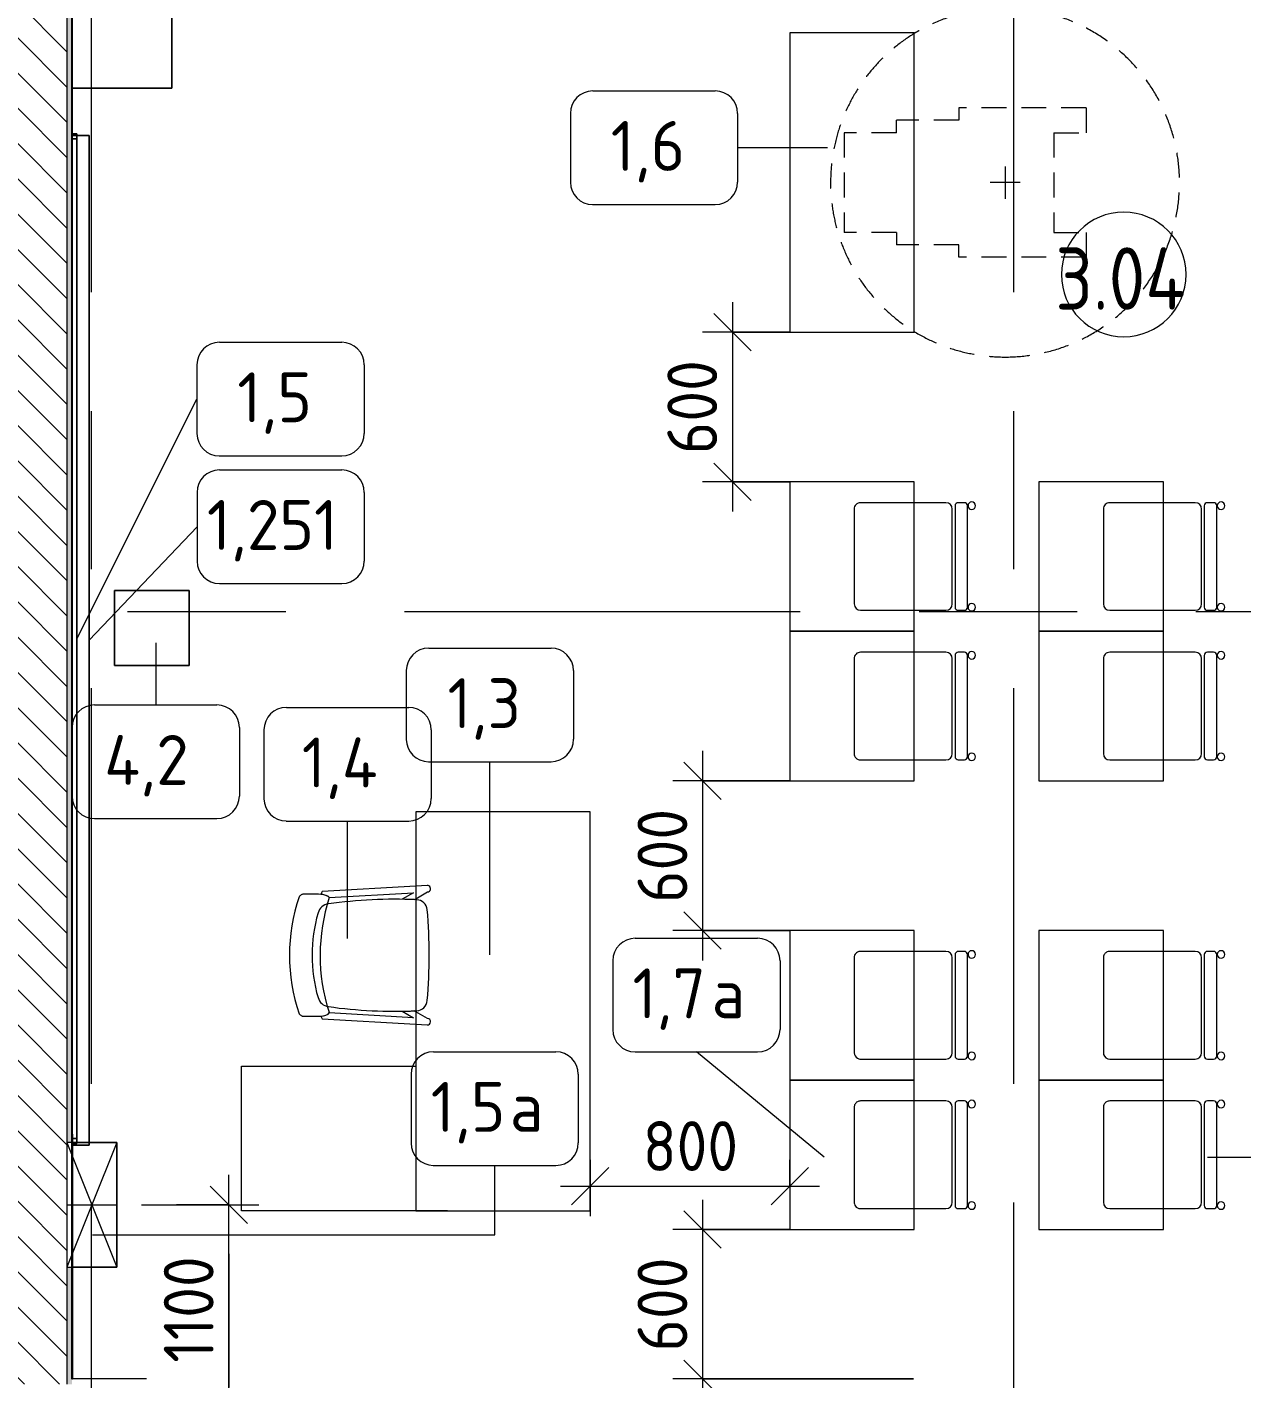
# Model space of a CAD drawing. Header units: millimetres. Extents: x 957 to 217451, y -8553 to 29000.
# Drawn here: x 58844 to 63718, y 521 to 5944 of the extents above; entities that cross this region are included whole.
import ezdxf

# ---------------------------------------------------------------- set-up
doc = ezdxf.new("R2010")
doc.units = ezdxf.units.MM
for name, pattern in [('200_ШТРИХ__ш1_п0_6_', [160, 100, -60]), ('ADSK_Штрих_ш2 п1', [300, 200, -100]), ('Осевая', [3175, 635, -476.25, 1587.5, -476.25])]:
    doc.linetypes.add(name, pattern=pattern)
for name, color, linetype, lineweight in [('A-ANNO-DIMS', 7, 'Continuous', 9), ('A-ANNO-DIMS-100', 7, 'Continuous', 9), ('A-AREA-IDEN', 7, 'Continuous', 9), ('A-DETL', 7, 'Continuous', 9), ('A-DETL-1', 7, 'ADSK_Штрих_ш2 п1', 9), ('A-WALL', 7, 'Continuous', 9), ('I-FURN-IDEN', 7, 'Continuous', 9), ('I-WALL', 7, 'Continuous', 9), ('Оси', 7, 'Continuous', 9), ('Оси-2', 7, 'Осевая', 9)]:
    doc.layers.add(name, color=color, linetype=linetype, lineweight=lineweight)
for name, color, linetype, lineweight, true_color in [('A-WALL-1', 9, 'Continuous', 9, 0x808080), ('A-WALL-FNSH-1', 9, 'Continuous', 9, 0x808080), ('I-FURN-1', 9, 'Continuous', 9, 0x808080), ('I-FURN-2', 9, '200_ШТРИХ__ш1_п0_6_', 9, 0x808080)]:
    doc.layers.add(name, color=color, linetype=linetype, lineweight=lineweight, true_color=true_color)
doc.styles.add('GOST Common_3', font='GOST_Common.ttf', dxfattribs={"width": 0.9, "height": 250})
doc.styles.add('GOST Common_4', font='GOST_Common.ttf', dxfattribs={"height": 200})
doc.styles.add('ISOCPEUR_3', font='isocpeur.ttf', dxfattribs={"width": 0.9, "height": 200})
doc.dimstyles.new('ISO-2_0_0_9К_Средний_округл2', dxfattribs={"dimscale": 304.8, "dimtxt": 199.196235, "dimasz": 0.492126, "dimexe": 0.393701, "dimexo": 0, "dimgap": 0, "dimtad": 1, "dimdec": 0, "dimrnd": 10, "dimzin": 0, "dimdsep": 46, "dimtxsty": 'ISOCPEUR_3', "dimblk1": 'OBLIQUE', "dimblk2": 'OBLIQUE', "dimsah": 1, "dimcen": 0.09, "dimdle": 0.393701, "dimazin": 0, "dimtfac": 1, "dimtdec": 4, "dimtix": 1, "dimtmove": 0, "dimatfit": 3, "dimfxl": 1, "dimtvp": 1, "dimtolj": 1, "dimtzin": 0, "dimarcsym": 2})
doc.dimstyles.new('ISO-2_0_0_9К_Средний_округл2_1', dxfattribs={"dimscale": 304.8, "dimtxt": 199.196235, "dimasz": 0.492126, "dimexe": 0.393701, "dimexo": 0, "dimgap": 0, "dimtad": 1, "dimdec": 0, "dimrnd": 10, "dimzin": 0, "dimdsep": 46, "dimtxsty": 'ISOCPEUR_3', "dimblk1": 'OBLIQUE', "dimblk2": 'OBLIQUE', "dimsah": 1, "dimcen": 0.09, "dimdle": 0.393701, "dimazin": 0, "dimtfac": 1, "dimtdec": 4, "dimtix": 1, "dimtmove": 1, "dimatfit": 3, "dimfxl": 1, "dimtvp": 1, "dimtolj": 1, "dimtzin": 0, "dimarcsym": 2})

# ---------------------------------------------------------------- blocks, each defined once
blk = doc.blocks.new('Chair_1 noor 78578 - 1_4-V91-План расстановки мебели и оборудования 3 этажа в осях 1-12')
at = {"layer": 'I-FURN-1'}
for p, q in [((-130.5, 405.7), (-130.5, 344.8)), ((359.1, 344.8), (359.1, 405.7)), ((-141.2, 329.7), (-162.5, -46)), ((391.1, -46), (369.8, 329.7)), ((-136.5, -37.1), (-117.3, 302)), ((345.9, 302), (365.1, -37.1)), ((-110.2, 8.6), (-136.5, -37.1)), ((365.1, -37.1), (338.8, 8.6)), ((-162.5, -46), (-165.1, -92)), ((-139.7, -93.5), (-112.3, -46)), ((-112.3, -46), (-108.8, -39.9)), ((337.4, -39.9), (340.9, -46)), ((340.9, -46), (368.3, -93.5)), ((393.7, -92), (391.1, -46))]:
    blk.add_line(p, q, dxfattribs=at)
for centre, radius, start, end in [((114.3, -271.9), 732.8, 71.3174, 108.6833), ((114.3, -279.3), 660.4, 111.7, 112.7563), ((-37.4, 344.8), 93.1, 180, 204.9864), ((-37.4, 344.8), 93.1, 186.4785, 204.9864), ((114.3, -408), 746, 71.9445, 107.8276), ((-41.4, 297.5), 50.8, 106.1735, 171.9659), ((114.3, -239.2), 609.6, 73.8265, 106.1735), ((270, 297.5), 50.8, 8.0341, 73.8265), ((266, 344.8), 93.1, 334.477, 360), ((266, 344.8), 93.1, 335.0136, 353.5215), ((114.3, -279.3), 660.4, 67.2437, 68.3), ((-116, 308.2), 6.35, 204.9864, 258.4091), ((-116, 308.2), 6.35, 204.9864, 287.8276), ((1798.9, 37.7), 1909.3, 171.9659, 182.5127), ((-1570.3, 37.7), 1909.3, 357.4873, 8.0341), ((344.3, 307.4), 6.35, 281.4186, 334.477), ((344.6, 308.2), 6.35, 281.5909, 335.0136), ((1798.9, 37.7), 1909.3, 180.8761, 182.3307), ((-1570.3, 37.7), 1909.3, 357.6693, 359.1239), ((1798.9, 37.7), 1909.3, 182.5127, 182.6261), ((-64, -47.7), 44.5, 182.6261, 265.0912), ((292.6, -47.7), 44.4, 275.9396, 357.3739), ((-1570.3, 37.7), 1909.3, 357.3739, 357.4873), ((-152.4, -92.7), 12.7, 176.75, 356.75), ((114.8, 2033.8), 2133.6, 265.0912, 274.9044), ((381, -92.7), 12.7, 183.25, 333.25), ((381, -92.7), 12.7, 333.25, 3.25)]:
    blk.add_arc(centre, radius, start, end, dxfattribs=at)
for points in [[(-120.4, 422.3), (-122, 420.8), (-124.7, 417.8), (-127.8, 413.5), (-129.8, 409.4), (-130.4, 406.9), (-130.5, 405.7)], [(359.1, 405.7), (359, 406.9), (358.4, 409.4), (356.4, 413.5), (353.3, 417.8), (350.6, 420.8), (349, 422.3)]]:
    blk.add_open_spline(points, degree=3, dxfattribs=at)
blk = doc.blocks.new('Стол базовый прямоугольный - 1_3-25460678-План расстановки мебели и оборудования 3 этажа в осях 1-12')
at = {"layer": 'I-FURN-1'}
for p, q in [((800, 350), (-800, 350)), ((-800, 350), (-800, -350)), ((800, -350), (800, 350)), ((-800, -350), (800, -350))]:
    blk.add_line(p, q, dxfattribs=at)
blk = doc.blocks.new('Шкаф параметрический - 1_5а-V92-План расстановки мебели и оборудования 3 этажа в осях 1-12')
at = {"layer": 'I-FURN-1'}
for p, q in [((0, 0), (500, 200)), ((0, 200), (500, 0)), ((500, 200), (0, 200)), ((0, 200), (0, 39.3)), ((0, 90), (0, 200)), ((0, 200), (500, 200)), ((500, 0), (500, 200)), ((500, 200), (500, 20)), ((0, 39.3), (0, 90)), ((0, 39.3), (0, 19.3)), ((0, 20), (0, 39.3)), ((0, 19.3), (0, 0)), ((0, 0), (500, 0))]:
    blk.add_line(p, q, dxfattribs=at)
blk = doc.blocks.new('Стол базовый прямоугольный - 1_7а-25476368-План расстановки мебели и оборудования 3 этажа в осях 1-12')
at = {"layer": 'I-FURN-1'}
for p, q in [((250, 300), (-250, 300)), ((-250, 300), (-250, -300)), ((250, -300), (250, 300)), ((-250, -300), (250, -300))]:
    blk.add_line(p, q, dxfattribs=at)
blk = doc.blocks.new('Стул Breuer - 1_9а-V93-План расстановки мебели и оборудования 3 этажа в осях 1-12')
at = {"layer": 'I-FURN-1'}
for p, q in [((190.5, 241.3), (-190.5, 241.3)), ((-215.9, 215.9), (-215.9, 0)), ((215.9, 0), (215.9, 215.9)), ((-215.9, 0), (-215.9, -127)), ((215.9, -127), (215.9, 0)), ((-190.5, -152.4), (190.5, -152.4)), ((-215.9, -176.2), (-215.9, -200.8)), ((203.2, -163.5), (-203.2, -163.5)), ((-203.2, -213.5), (203.2, -213.5)), ((215.9, -200.8), (215.9, -176.2))]:
    blk.add_line(p, q, dxfattribs=at)
for centre, radius, start, end in [((-190.5, 215.9), 25.4, 150, 180), ((-190.5, 215.9), 25.4, 90, 150), ((190.5, 215.9), 25.4, 45, 90), ((190.5, 215.9), 25.4, 30, 45), ((190.5, 215.9), 25.4, 15, 30), ((190.5, 215.9), 25.4, 0, 15), ((-190.5, -127), 25.4, 180, 270), ((190.5, -127), 25.4, 270, 360), ((-203.5, -230.6), 15.1, 360, 180), ((-203.2, -176.2), 12.7, 90, 180), ((-203.2, -200.8), 12.7, 180, 270), ((203.7, -230.6), 15.1, 360, 180), ((203.2, -176.2), 12.7, 360, 90), ((203.2, -200.8), 12.7, 270, 360), ((-203.5, -230.6), 15.1, 180, 360), ((203.7, -230.6), 15.1, 180, 360)]:
    blk.add_arc(centre, radius, start, end, dxfattribs=at)
blk = doc.blocks.new('Стул Breuer - 1_9а-V94-План расстановки мебели и оборудования 3 этажа в осях 1-12')
at = {"layer": 'I-FURN-1'}
for p, q in [((190.5, 241.3), (-190.5, 241.3)), ((-215.9, 215.9), (-215.9, 0)), ((215.9, 0), (215.9, 215.9)), ((-215.9, 0), (-215.9, -127)), ((215.9, -127), (215.9, 0)), ((-190.5, -152.4), (190.5, -152.4)), ((-215.9, -176.2), (-215.9, -200.8)), ((203.2, -163.5), (-203.2, -163.5)), ((-203.2, -213.5), (203.2, -213.5)), ((215.9, -200.8), (215.9, -176.2))]:
    blk.add_line(p, q, dxfattribs=at)
for centre, radius, start, end in [((-190.5, 215.9), 25.4, 150, 180), ((-190.5, 215.9), 25.4, 105, 150), ((-190.5, 215.9), 25.4, 90, 105), ((190.5, 215.9), 25.4, 75, 90), ((190.5, 215.9), 25.4, 60, 75), ((190.5, 215.9), 25.4, 30, 60), ((190.5, 215.9), 25.4, 15, 30), ((190.5, 215.9), 25.4, 0, 15), ((-190.5, -127), 25.4, 180, 270), ((190.5, -127), 25.4, 270, 360), ((-203.5, -230.6), 15.1, 360, 180), ((-203.2, -176.2), 12.7, 90, 180), ((-203.2, -200.8), 12.7, 180, 270), ((203.7, -230.6), 15.1, 360, 180), ((203.2, -176.2), 12.7, 360, 90), ((203.2, -200.8), 12.7, 270, 360), ((-203.5, -230.6), 15.1, 180, 360), ((203.7, -230.6), 15.1, 180, 360)]:
    blk.add_arc(centre, radius, start, end, dxfattribs=at)
blk = doc.blocks.new('Стул Breuer - 1_9а-V95-План расстановки мебели и оборудования 3 этажа в осях 1-12')
at = {"layer": 'I-FURN-1'}
for p, q in [((190.5, 241.3), (-190.5, 241.3)), ((-215.9, 215.9), (-215.9, 0)), ((215.9, 0), (215.9, 215.9)), ((-215.9, 0), (-215.9, -127)), ((215.9, -127), (215.9, 0)), ((-190.5, -152.4), (190.5, -152.4)), ((-215.9, -176.2), (-215.9, -200.8)), ((203.2, -163.5), (-203.2, -163.5)), ((-203.2, -213.5), (203.2, -213.5)), ((215.9, -200.8), (215.9, -176.2))]:
    blk.add_line(p, q, dxfattribs=at)
for centre, radius, start, end in [((-190.5, 215.9), 25.4, 105, 180), ((-190.5, 215.9), 25.4, 90, 105), ((190.5, 215.9), 25.4, 75, 90), ((190.5, 215.9), 25.4, 60, 75), ((190.5, 215.9), 25.4, 30, 60), ((190.5, 215.9), 25.4, 15, 30), ((190.5, 215.9), 25.4, 0, 15), ((-190.5, -127), 25.4, 180, 270), ((190.5, -127), 25.4, 270, 360), ((-203.5, -230.6), 15.1, 360, 180), ((-203.2, -176.2), 12.7, 90, 180), ((-203.2, -200.8), 12.7, 180, 270), ((203.7, -230.6), 15.1, 360, 180), ((203.2, -176.2), 12.7, 360, 90), ((203.2, -200.8), 12.7, 270, 360), ((-203.5, -230.6), 15.1, 180, 360), ((203.7, -230.6), 15.1, 180, 360)]:
    blk.add_arc(centre, radius, start, end, dxfattribs=at)
blk = doc.blocks.new('Стул Breuer - 1_9а-V81-План расстановки мебели и оборудования 3 этажа в осях 1-12')
at = {"layer": 'I-FURN-1'}
for p, q in [((190.5, 241.3), (-190.5, 241.3)), ((-215.9, 215.9), (-215.9, 0)), ((215.9, 0), (215.9, 215.9)), ((-215.9, 0), (-215.9, -127)), ((215.9, -127), (215.9, 0)), ((-190.5, -152.4), (190.5, -152.4)), ((-215.9, -176.2), (-215.9, -200.8)), ((203.2, -163.5), (-203.2, -163.5)), ((-203.2, -213.5), (203.2, -213.5)), ((215.9, -200.8), (215.9, -176.2))]:
    blk.add_line(p, q, dxfattribs=at)
for centre, radius, start, end in [((-190.5, 215.9), 25.4, 90, 180), ((190.5, 215.9), 25.4, 75, 90), ((190.5, 215.9), 25.4, 60, 75), ((190.5, 215.9), 25.4, 30, 60), ((190.5, 215.9), 25.4, 15, 30), ((190.5, 215.9), 25.4, 0, 15), ((-190.5, -127), 25.4, 180, 270), ((190.5, -127), 25.4, 270, 360), ((-203.5, -230.6), 15.1, 360, 180), ((-203.2, -176.2), 12.7, 90, 180), ((-203.2, -200.8), 12.7, 180, 270), ((203.7, -230.6), 15.1, 360, 180), ((203.2, -176.2), 12.7, 360, 90), ((203.2, -200.8), 12.7, 270, 360), ((-203.5, -230.6), 15.1, 180, 360), ((203.7, -230.6), 15.1, 180, 360)]:
    blk.add_arc(centre, radius, start, end, dxfattribs=at)
blk = doc.blocks.new('Стул Breuer - 1_9а-25403171-План расстановки мебели и оборудования 3 этажа в осях 1-12')
at = {"layer": 'I-FURN-1'}
for p, q in [((190.5, 241.3), (-190.5, 241.3)), ((-215.9, 215.9), (-215.9, 0)), ((215.9, 0), (215.9, 215.9)), ((-215.9, 0), (-215.9, -127)), ((215.9, -127), (215.9, 0)), ((-190.5, -152.4), (190.5, -152.4)), ((-215.9, -176.2), (-215.9, -200.8)), ((203.2, -163.5), (-203.2, -163.5)), ((-203.2, -213.5), (203.2, -213.5)), ((215.9, -200.8), (215.9, -176.2))]:
    blk.add_line(p, q, dxfattribs=at)
for centre, radius, start, end in [((-190.5, 215.9), 25.4, 90, 180), ((190.5, 215.9), 25.4, 0, 90), ((-190.5, -127), 25.4, 180, 270), ((190.5, -127), 25.4, 270, 360), ((-203.5, -230.6), 15.1, 360, 180), ((-203.2, -176.2), 12.7, 90, 180), ((-203.2, -200.8), 12.7, 180, 270), ((203.7, -230.6), 15.1, 360, 180), ((203.2, -176.2), 12.7, 360, 90), ((203.2, -200.8), 12.7, 270, 360), ((-203.5, -230.6), 15.1, 180, 360), ((203.7, -230.6), 15.1, 180, 360)]:
    blk.add_arc(centre, radius, start, end, dxfattribs=at)
blk = doc.blocks.new('Стул Breuer - 1_9а-V53-План расстановки мебели и оборудования 3 этажа в осях 1-12')
at = {"layer": 'I-FURN-1'}
for p, q in [((190.5, 241.3), (-190.5, 241.3)), ((-215.9, 215.9), (-215.9, 0)), ((215.9, 0), (215.9, 215.9)), ((-215.9, 0), (-215.9, -127)), ((215.9, -127), (215.9, 0)), ((-190.5, -152.4), (190.5, -152.4)), ((-215.9, -176.2), (-215.9, -200.8)), ((203.2, -163.5), (-203.2, -163.5)), ((-203.2, -213.5), (203.2, -213.5)), ((215.9, -200.8), (215.9, -176.2))]:
    blk.add_line(p, q, dxfattribs=at)
for centre, radius, start, end in [((-190.5, 215.9), 25.4, 135, 180), ((-190.5, 215.9), 25.4, 90, 135), ((190.5, 215.9), 25.4, 0, 90), ((-190.5, -127), 25.4, 180, 270), ((190.5, -127), 25.4, 270, 360), ((-203.5, -230.6), 15.1, 360, 180), ((-203.2, -176.2), 12.7, 90, 180), ((-203.2, -200.8), 12.7, 180, 270), ((203.7, -230.6), 15.1, 360, 180), ((203.2, -176.2), 12.7, 360, 90), ((203.2, -200.8), 12.7, 270, 360), ((-203.5, -230.6), 15.1, 180, 360), ((203.7, -230.6), 15.1, 180, 360)]:
    blk.add_arc(centre, radius, start, end, dxfattribs=at)
blk = doc.blocks.new('Стул Breuer - 1_9а-V96-План расстановки мебели и оборудования 3 этажа в осях 1-12')
at = {"layer": 'I-FURN-1'}
for p, q in [((190.5, 241.3), (-190.5, 241.3)), ((-215.9, 215.9), (-215.9, 0)), ((215.9, 0), (215.9, 215.9)), ((-215.9, 0), (-215.9, -127)), ((215.9, -127), (215.9, 0)), ((-190.5, -152.4), (190.5, -152.4)), ((-215.9, -176.2), (-215.9, -200.8)), ((203.2, -163.5), (-203.2, -163.5)), ((-203.2, -213.5), (203.2, -213.5)), ((215.9, -200.8), (215.9, -176.2))]:
    blk.add_line(p, q, dxfattribs=at)
for centre, radius, start, end in [((-190.5, 215.9), 25.4, 90, 180), ((190.5, 215.9), 25.4, 0, 90), ((-190.5, -127), 25.4, 180, 270), ((190.5, -127), 25.4, 270, 360), ((-203.5, -230.6), 15.1, 360, 180), ((-203.2, -176.2), 12.7, 90, 180), ((-203.2, -200.8), 12.7, 180, 270), ((203.7, -230.6), 15.1, 360, 180), ((203.2, -176.2), 12.7, 360, 90), ((203.2, -200.8), 12.7, 270, 360), ((-203.5, -230.6), 15.1, 180, 360), ((203.7, -230.6), 15.1, 180, 360)]:
    blk.add_arc(centre, radius, start, end, dxfattribs=at)
blk = doc.blocks.new('Стол базовый прямоугольный - 1_6-26174022-План расстановки мебели и оборудования 3 этажа в осях 1-12')
at = {"layer": 'I-FURN-1'}
for p, q in [((600, 250), (-600, 250)), ((-600, 250), (-600, -250)), ((600, -250), (600, 250)), ((-600, -250), (600, -250))]:
    blk.add_line(p, q, dxfattribs=at)
blk = doc.blocks.new('FRT_2D_Символ _разворот МГН_1 - D1_4_Символ доступности разворота МГН _360__-V89-План расстановки мебели и оборудования 3 этажа в осях 1-12')
at = {"layer": 'I-FURN-1'}
for p, q in [((0, 60.4), (0, -59.6)), ((-65, 0), (65, 0))]:
    blk.add_line(p, q, dxfattribs=at)
at = {"layer": 'I-FURN-2'}
for p, q in [((-300, 325.4), (-300, -185.8)), ((-300, 325.4), (-200, 325.4)), ((-200, 195.4), (-200, 325.4)), ((200, 325.4), (300, 325.4)), ((200, 195.4), (200, 325.4)), ((300, 325.4), (300, -185.8)), ((-200, 195.4), (200, 195.4)), ((-300, -185.8), (-250, -185.8)), ((-250, -185.8), (-250, -364.1)), ((300, -185.8), (250, -185.8)), ((250, -185.8), (250, -364.1)), ((-250, -364.1), (-250, -435.8)), ((250, -364.1), (250, -435.8)), ((-200, -435.8), (-250, -435.8)), ((-200, -435.8), (-200, -645.8)), ((200, -435.8), (250, -435.8)), ((200, -435.8), (200, -645.8)), ((-200, -645.8), (200, -645.8))]:
    blk.add_line(p, q, dxfattribs=at)
for start, end in [(360, 211.3764), (328.5503, 360), (211.3764, 328.5503)]:
    blk.add_arc((0, 0), 700, start, end, dxfattribs=at)
blk = doc.blocks.new('Зеркало обычное - Доска-26180459-План расстановки мебели и оборудования 3 этажа в осях 1-12')
at = {"layer": 'I-FURN-1'}
for p, q in [((2025, 60), (-2025, 60)), ((-2025, 60), (-2025, 40)), ((-2025, 40), (-2025, 59.3)), ((2005, 60), (-2005, 60)), ((-2005, 60), (-2005, 40)), ((2005, 60), (-2005, 60)), ((-2005, 40), (-2005, 60)), ((-2005, 40), (-2005, 59.3)), ((-2005, 40), (-2005, 59.3)), ((2005, 40), (2005, 60)), ((2005, 60), (2005, 40)), ((2005, 59.3), (2005, 40)), ((2005, 40), (2005, 59.3)), ((2025, 40), (2025, 60)), ((2025, 59.3), (2025, 40)), ((-2025, 40), (2025, 40)), ((-2020, 40), (-2025, 40)), ((-2005, 40), (-2020, 40)), ((-2005, 40), (2005, 40)), ((2005, 40), (-2005, 40)), ((2005, 40), (-2005, 40)), ((-2005, 40), (2005, 40)), ((2005, 40), (-2005, 40)), ((2025, 40), (2005, 40))]:
    blk.add_line(p, q, dxfattribs=at)
blk = doc.blocks.new('1_113 тумба - 1_113 тумба-V133-План расстановки мебели и оборудования 3 этажа в осях 1-12')
at = {"layer": 'I-FURN-1'}
for p, q in [((-400, 1500), (0, 1500)), ((-400, 0), (-400, 1500)), ((0, 1500), (-400, 1500)), ((-400, 1500), (-400, 1000)), ((-400, 1000), (-400, 1500)), ((-400, 1500), (0, 1500)), ((0, 1500), (0, 0)), ((0, 1000), (0, 1500)), ((0, 1500), (0, 1000)), ((0, 1000), (-400, 1000)), ((-400, 1000), (-400, 500)), ((-400, 500), (-400, 1000)), ((-400, 1000), (0, 1000)), ((-400, 1000), (0, 1000)), ((0, 1000), (-400, 1000)), ((0, 500), (0, 1000)), ((0, 1000), (0, 500)), ((-400, 500), (0, 500)), ((0, 500), (-400, 500)), ((0, 500), (-400, 500)), ((-400, 500), (-400, 0)), ((-400, 0), (-400, 500)), ((-400, 500), (0, 500)), ((0, 0), (0, 500)), ((0, 500), (0, 0)), ((0, 0), (-400, 0)), ((-400, 0), (0, 0)), ((0, 0), (-400, 0))]:
    blk.add_line(p, q, dxfattribs=at)
blk = doc.blocks.new('Марка_Помещения - Номер-25198446-План расстановки мебели и оборудования 3 этажа в осях 1-12')
at = {"layer": 'A-AREA-IDEN'}
for start, end in [(360, 180), (180, 360)]:
    blk.add_arc((0, 0), 2.5, start, end, dxfattribs=at)
blk = doc.blocks.new('Марка_Мебель - В прямоуг_Balcon_Марка-25523697-План расстановки мебели и оборудования 3 этажа в осях 1-12')
at = {"layer": 'I-FURN-IDEN'}
for p, q in [((-2.455, 2.278), (2.455, 2.278)), ((-3.355, 1.378), (-3.355, -1.384)), ((3.355, 1.378), (3.355, -1.378)), ((-2.461, -2.278), (2.455, -2.278))]:
    blk.add_line(p, q, dxfattribs=at)
for centre, radius, start, end in [((-2.455, 1.378), 0.9, 90, 180), ((2.455, 1.378), 0.9, 0, 90), ((-2.461, -1.384), 0.893, 180, 270), ((2.455, -1.378), 0.9, 270, 0)]:
    blk.add_arc(centre, radius, start, end, dxfattribs=at)
blk = doc.blocks.new('DIMBLOCK46-План расстановки мебели и оборудования 3 этажа в осях 1-12')
at = {"layer": 'A-ANNO-DIMS-100'}
for p, q in [((59653.9, 0), (59653.9, 1340)), ((59443.9, 1220), (59773.9, 1220)), ((59653.9, 1220), (59443.9, 1220)), ((59653.9, 1022.8), (59653.9, 486.1)), ((59653.9, 486.1), (59653.9, 670)), ((59547.8, 120), (59773.9, 120)), ((59653.9, 120), (59547.8, 120))]:
    blk.add_line(p, q, dxfattribs=at)
at = {"layer": 'A-ANNO-DIMS-100', "lineweight": 20}
for p, q in [((59653.9, 1220), (59578.9, 1295)), ((59653.9, 1220), (59728.9, 1145)), ((59653.9, 120), (59578.9, 195)), ((59653.9, 120), (59728.9, 45))]:
    blk.add_line(p, q, dxfattribs=at)
at = {"layer": 'A-ANNO-DIMS-100', "color": 0, "insert": (59392.6, 586.1), "char_height": 200, "width": 524.039, "attachment_point": 1, "rotation": 90, "line_spacing_factor": 1.149209, "style": 'ISOCPEUR_3'}
blk.add_mtext('1100', dxfattribs=at)
blk = doc.blocks.new('_Oblique')
at = {"color": 0, "linetype": 'ByBlock', "lineweight": -2}
blk.add_line((-0.5, -0.5), (0.5, 0.5), dxfattribs=at)
blk = doc.blocks.new('DIMBLOCK47-План расстановки мебели и оборудования 3 этажа в осях 1-12')
at = {"layer": 'A-ANNO-DIMS-100', "lineweight": 20}
for p, q in [((61554.6, 1120.1), (61479.6, 1195.1)), ((61554.6, 1120.1), (61629.6, 1045.1)), ((61554.6, 521), (61479.6, 596)), ((61554.6, 521), (61629.6, 446))]:
    blk.add_line(p, q, dxfattribs=at)
at = {"layer": 'A-ANNO-DIMS-100'}
for p, q in [((61554.6, 1240.1), (61554.6, 401)), ((61903.9, 1120.1), (61434.6, 1120.1)), ((61554.6, 1120.1), (61903.9, 1120.1)), ((62400.2, 521), (61434.6, 521)), ((61554.6, 521), (62400.2, 521))]:
    blk.add_line(p, q, dxfattribs=at)
at = {"layer": 'A-ANNO-DIMS-100', "color": 0, "insert": (61293.3, 630.9), "char_height": 200, "width": 455.087, "attachment_point": 1, "rotation": 90, "line_spacing_factor": 1.149209, "style": 'ISOCPEUR_3'}
blk.add_mtext('600', dxfattribs=at)
blk = doc.blocks.new('DIMBLOCK48-План расстановки мебели и оборудования 3 этажа в осях 1-12')
at = {"layer": 'A-ANNO-DIMS-100'}
for p, q in [((61554.6, 3040.1), (61554.6, 2200.1)), ((61903.9, 2920.1), (61434.6, 2920.1)), ((61554.6, 2920.1), (61903.9, 2920.1)), ((61903.9, 2320.1), (61434.6, 2320.1)), ((61554.6, 2320.1), (61903.9, 2320.1))]:
    blk.add_line(p, q, dxfattribs=at)
at = {"layer": 'A-ANNO-DIMS-100', "lineweight": 20}
for p, q in [((61554.6, 2920.1), (61479.6, 2995.1)), ((61554.6, 2920.1), (61629.6, 2845.1)), ((61554.6, 2320.1), (61479.6, 2395.1)), ((61554.6, 2320.1), (61629.6, 2245.1))]:
    blk.add_line(p, q, dxfattribs=at)
at = {"layer": 'A-ANNO-DIMS-100', "color": 0, "insert": (61293.3, 2430.5), "char_height": 200, "width": 455.087, "attachment_point": 1, "rotation": 90, "line_spacing_factor": 1.149209, "style": 'ISOCPEUR_3'}
blk.add_mtext('600', dxfattribs=at)
blk = doc.blocks.new('DIMBLOCK49-План расстановки мебели и оборудования 3 этажа в осях 1-12')
at = {"layer": 'A-ANNO-DIMS-100'}
for p, q in [((61103.8, 1400), (61103.8, 1173.9)), ((61103.8, 1293.9), (61103.8, 1400)), ((61903.9, 1400), (61903.9, 1173.9)), ((61903.9, 1293.9), (61903.9, 1400)), ((60983.8, 1293.9), (62023.9, 1293.9))]:
    blk.add_line(p, q, dxfattribs=at)
at = {"layer": 'A-ANNO-DIMS-100', "lineweight": 20}
for p, q in [((61103.8, 1293.9), (61178.8, 1368.9)), ((61903.9, 1293.9), (61978.9, 1368.9)), ((61103.8, 1293.9), (61028.8, 1218.9)), ((61903.9, 1293.9), (61828.9, 1218.9))]:
    blk.add_line(p, q, dxfattribs=at)
at = {"layer": 'A-ANNO-DIMS-100', "color": 0, "insert": (61314.2, 1555.2), "char_height": 200, "width": 455.087, "attachment_point": 1, "line_spacing_factor": 1.149209, "style": 'ISOCPEUR_3'}
blk.add_mtext('800', dxfattribs=at)
blk = doc.blocks.new('DIMBLOCK57-План расстановки мебели и оборудования 3 этажа в осях 1-12')
at = {"layer": 'A-ANNO-DIMS-100'}
for p, q in [((61674.2, 4840.1), (61674.2, 4000.1)), ((61903.9, 4720.1), (61554.2, 4720.1)), ((61674.2, 4720.1), (61903.9, 4720.1)), ((61903.9, 4120.1), (61554.2, 4120.1)), ((61674.2, 4120.1), (61903.9, 4120.1))]:
    blk.add_line(p, q, dxfattribs=at)
at = {"layer": 'A-ANNO-DIMS-100', "lineweight": 20}
for p, q in [((61674.2, 4720.1), (61599.2, 4795.1)), ((61674.2, 4720.1), (61749.2, 4645.1)), ((61674.2, 4120.1), (61599.2, 4195.1)), ((61674.2, 4120.1), (61749.2, 4045.1))]:
    blk.add_line(p, q, dxfattribs=at)
at = {"layer": 'A-ANNO-DIMS-100', "color": 0, "insert": (61412.9, 4230.5), "char_height": 200, "width": 455.087, "attachment_point": 1, "rotation": 90, "line_spacing_factor": 1.149209, "style": 'ISOCPEUR_3'}
blk.add_mtext('600', dxfattribs=at)

msp = doc.modelspace()

# ---------------------------------------------------------------- hatches: boundary and pattern name
at = {"layer": 'I-WALL'}
h = msp.add_hatch(dxfattribs=at)
h.set_pattern_fill('FP_8', color=256, style=0, pattern_type=2)
h.set_pattern_definition([(135, (29493.17, 0), (-70.71068, -70.71068), [])])
h.paths.add_polyline_path([(58803.9, 500), (59003.9, 500), (59003.9, 7300), (58803.9, 7300), (58803.9, 520)])
h = msp.add_hatch(dxfattribs=at)
h.set_pattern_fill('FP_34', color=256, style=0, pattern_type=2)
h.set_pattern_definition([(0, (29493.174, 0), (121.92, 30.48), [10.058, -81.382, 10.058, -81.382, -487.68]), (0, (29493.174, 0), (121.92, 30.48), [-182.88, 10.058, -172.822, 10.058, -81.382, -213.36]), (0, (29493.174, 0), (121.92, 30.48), [-457.2, 10.058, -50.902, 10.058, -142.342]), (120, (29538.894, 15.24), (-87.356454, 90.345817), [10.058, -81.382, 10.058, -81.382, -487.68]), (120, (29538.894, 15.24), (-87.356454, 90.345817), [-182.88, 10.058, -172.822, 10.058, -81.382, -213.36]), (120, (29538.894, 15.24), (-87.356454, 90.345817), [-457.2, 10.058, -50.902, 10.058, -142.342]), (240, (29554.134, 76.2), (-34.563546, -120.825817), [10.058, -81.382, 10.058, -81.382, -487.68]), (240, (29554.134, 76.2), (-34.563546, -120.825817), [-182.88, 10.058, -172.822, 10.058, -81.382, -213.36]), (240, (29554.134, 76.2), (-34.563546, -120.825817), [-457.2, 10.058, -50.902, 10.058, -142.342])])
h.paths.add_polyline_path([(59003.9, 500), (59023.9, 500), (59023.9, 970), (59003.9, 970)])
h.paths.add_polyline_path([(59023.2, 1470), (59023.9, 7200), (59003.9, 7199), (59003.9, 1470), (59021, 1470)])

# ---------------------------------------------------------------- linework, layer by layer
at = {"layer": 'A-DETL'}
for p, q in [((59703.9, 1776), (60404.8, 1776)), ((59703.9, 1196), (59703.9, 1776)), ((60530.8, 1196), (59703.9, 1196))]:
    msp.add_line(p, q, dxfattribs=at)
at = {"layer": 'A-DETL-1'}
msp.add_line((59003.9, 1220), (59443.9, 1220), dxfattribs=at)
at = {"layer": 'A-WALL'}
msp.add_line((59023.9, 520), (59023.9, 7199), dxfattribs=at)
at = {"layer": 'A-WALL-1'}
msp.add_line((59003.9, 7300), (59003.9, 500), dxfattribs=at)
at = {"layer": 'A-WALL-FNSH-1'}
for p, q in [((59024.9, 7199), (59024.9, 1503.4)), ((59025.9, 1543.4), (59024.9, 1543.4)), ((59025.9, 1503.4), (59025.9, 1543.4)), ((59024.9, 1503.4), (59025.9, 1503.4)), ((59323.9, 521), (59025.9, 521))]:
    msp.add_line(p, q, dxfattribs=at)
at = {"layer": 'I-FURN-1'}
for p, q in [((59043.2, 5509), (59023.9, 5509)), ((59023.9, 5495), (59023.9, 5509)), ((59023.9, 5509), (59043.2, 5509)), ((59023.9, 1485), (59023.9, 5495)), ((59093.9, 5509), (59043.2, 5509)), ((59043.2, 5509), (59093.9, 5509)), ((59093.9, 1470), (59093.9, 5509)), ((59093.9, 5509), (59093.9, 1470)), ((59494.3, 3683.1), (59194.3, 3683.1)), ((59194.3, 3683.1), (59194.3, 3383.1)), ((59194.3, 3383.1), (59194.3, 3683.1)), ((59194.3, 3683.1), (59494.3, 3683.1)), ((59494.3, 3383.1), (59494.3, 3683.1)), ((59494.3, 3683.1), (59494.3, 3383.1)), ((59194.3, 3383.1), (59494.3, 3383.1)), ((59494.3, 3383.1), (59194.3, 3383.1)), ((59023.9, 1470), (59023.9, 1485)), ((59023.9, 1465), (59023.9, 1470)), ((59023.9, 1459), (59023.9, 1465)), ((59093.9, 1459), (59093.9, 1470)), ((59093.9, 1470), (59093.9, 1459)), ((59023.9, 1459), (59093.9, 1459)), ((59093.9, 1459), (59023.9, 1459))]:
    msp.add_line(p, q, dxfattribs=at)
at = {"layer": 'I-FURN-IDEN'}
for p, q in [((62055.6, 5459.8), (61694.7, 5459.8)), ((59043.2, 3490), (59525.7, 4451.5)), ((59093.9, 3484), (59526.3, 3939.6)), ((59360.3, 3473.7), (59360.3, 3224.7)), ((60700.9, 2222.7), (60700.9, 2996.9)), ((60130, 2287.2), (60130, 2759.1)), ((62042.8, 1411), (61529.7, 1833)), ((63579.5, 1411), (63957.6, 1411)), ((60720.2, 1099.7), (60720.2, 1377.5)), ((59106.1, 1099.7), (60720.2, 1099.7))]:
    msp.add_line(p, q, dxfattribs=at)
at = {"layer": 'I-WALL'}
for p, q in [((59024.9, 521), (59024.9, 1503.4)), ((59025.9, 1503.4), (59025.9, 521)), ((59024.9, 521), (59025.9, 521))]:
    msp.add_line(p, q, dxfattribs=at)
at = {"layer": 'Оси'}
for p, q in [((59103.2, -1906.3), (59103.2, 593.7)), ((62803.2, -1906.3), (62803.2, 593.7))]:
    msp.add_line(p, q, dxfattribs=at)
at = {"layer": 'Оси-2'}
for p, q in [((59103.2, 593.7), (59103.2, 24898.1)), ((62803.2, 593.7), (62803.2, 24898.1)), ((27497.7, 3600), (65753.2, 3600))]:
    msp.add_line(p, q, dxfattribs=at)

# ---------------------------------------------------------------- block references
at = {"layer": 'A-AREA-IDEN', "xscale": 99.99999999999993, "yscale": 99.99999999999993, "zscale": 99.99999999999993}
msp.add_blockref('Марка_Помещения - Номер-25198446-План расстановки мебели и оборудования 3 этажа в осях 1-12', (63244.1, 4951.4), dxfattribs=at)
at = {"layer": 'I-FURN-1'}
for name, p in [('1_113 тумба - 1_113 тумба-V133-План расстановки мебели и оборудования 3 этажа в осях 1-12', (59425.2, 5699)), ('Стол базовый прямоугольный - 1_7а-25476368-План расстановки мебели и оборудования 3 этажа в осях 1-12', (62153.9, 3820.1)), ('Стол базовый прямоугольный - 1_7а-25476368-План расстановки мебели и оборудования 3 этажа в осях 1-12', (63153.9, 3820.1)), ('Стол базовый прямоугольный - 1_7а-25476368-План расстановки мебели и оборудования 3 этажа в осях 1-12', (62153.9, 3220.1)), ('Стол базовый прямоугольный - 1_7а-25476368-План расстановки мебели и оборудования 3 этажа в осях 1-12', (63153.9, 3220.1)), ('Стол базовый прямоугольный - 1_7а-25476368-План расстановки мебели и оборудования 3 этажа в осях 1-12', (62153.9, 2020.1)), ('Стол базовый прямоугольный - 1_7а-25476368-План расстановки мебели и оборудования 3 этажа в осях 1-12', (63153.9, 2020.1)), ('Стол базовый прямоугольный - 1_7а-25476368-План расстановки мебели и оборудования 3 этажа в осях 1-12', (62153.9, 1420.1)), ('Стол базовый прямоугольный - 1_7а-25476368-План расстановки мебели и оборудования 3 этажа в осях 1-12', (63153.9, 1420.1))]:
    msp.add_blockref(name, p, dxfattribs=at)
for name, p, rotation in [('FRT_2D_Символ _разворот МГН_1 - D1_4_Символ доступности разворота МГН _360__-V89-План расстановки мебели и оборудования 3 этажа в осях 1-12', (62767.9, 5320.1), 269.9999999999993), ('Стол базовый прямоугольный - 1_6-26174022-План расстановки мебели и оборудования 3 этажа в осях 1-12', (62153.9, 5320.1), 269.9999999999998), ('Зеркало обычное - Доска-26180459-План расстановки мебели и оборудования 3 этажа в осях 1-12', (59083.2, 3490), 90.00000000000017), ('Стул Breuer - 1_9а-25403171-План расстановки мебели и оборудования 3 этажа в осях 1-12', (62403.9, 3820.1), 89.99999999999959), ('Стул Breuer - 1_9а-V96-План расстановки мебели и оборудования 3 этажа в осях 1-12', (63403.9, 3820.1), 89.99999999999959), ('Стул Breuer - 1_9а-V53-План расстановки мебели и оборудования 3 этажа в осях 1-12', (62403.9, 3220.1), 89.99999999999959), ('Стул Breuer - 1_9а-25403171-План расстановки мебели и оборудования 3 этажа в осях 1-12', (63403.9, 3220.1), 89.99999999999959), ('Стол базовый прямоугольный - 1_3-25460678-План расстановки мебели и оборудования 3 этажа в осях 1-12', (60753.8, 1996), 270.0000000000001), ('Chair_1 noor 78578 - 1_4-V91-План расстановки мебели и оборудования 3 этажа в осях 1-12', (60357.8, 2106.3), 90), ('Стул Breuer - 1_9а-V93-План расстановки мебели и оборудования 3 этажа в осях 1-12', (62403.9, 2020.1), 89.99999999999959), ('Стул Breuer - 1_9а-V95-План расстановки мебели и оборудования 3 этажа в осях 1-12', (63403.9, 2020.1), 89.99999999999959), ('Стул Breuer - 1_9а-V94-План расстановки мебели и оборудования 3 этажа в осях 1-12', (62403.9, 1420.1), 89.99999999999959), ('Стул Breuer - 1_9а-V81-План расстановки мебели и оборудования 3 этажа в осях 1-12', (63403.9, 1420.1), 89.99999999999959), ('Шкаф параметрический - 1_5а-V92-План расстановки мебели и оборудования 3 этажа в осях 1-12', (59003.9, 1470), 269.9999999999998)]:
    msp.add_blockref(name, p, dxfattribs=dict(at, rotation=rotation))
at = {"layer": 'I-FURN-IDEN', "xscale": 99.99999999999993, "yscale": 99.99999999999993, "zscale": 99.99999999999993}
for p in [(61359.3, 5459.8), (59861.2, 4451.5), (59861.7, 3939.6), (60700.9, 3224.7), (59360.3, 2996.9), (60130, 2986.9), (61529.7, 2060.8), (60720.2, 1605.3)]:
    msp.add_blockref('Марка_Мебель - В прямоуг_Balcon_Марка-25523697-План расстановки мебели и оборудования 3 этажа в осях 1-12', p, dxfattribs=at)

# ---------------------------------------------------------------- texts
at = {"layer": 'A-AREA-IDEN', "insert": (62969.3, 5060), "char_height": 250, "width": 685.443, "attachment_point": 1, "style": 'GOST Common_3'}
msp.add_mtext('3.04', dxfattribs=at)
at = {"layer": 'I-FURN-IDEN', "char_height": 200, "attachment_point": 1, "style": 'GOST Common_4'}
for s, insert, width in [('1,6', (61185.8, 5566.9), 384.81), ('1,5', (59687.7, 4558.6), 384.81), ('1,251', (59565.7, 4046.6), 681.434), ('1,3', (60530.9, 3331.7), 376.793), ('4,2', (59153.8, 3104), 464.979), ('1,4', (59946.5, 3093.9), 408.861), ('1,7', (61273.2, 2167.8), 384.81), ('\\fGOST Common|b0|i0|c204|p34|;а', (61590.7, 2167.8), 200.422), ('1,5', (60463.7, 1712.3), 384.81), ('\\fGOST Common|b0|i0|c204|p34|;а', (60781.2, 1712.3), 200.422)]:
    msp.add_mtext(s, dxfattribs=dict(at, insert=insert, width=width))

# ---------------------------------------------------------------- dimensions: what is measured, and where the dimension line sits
at = {"layer": 'A-ANNO-DIMS'}
for base, p1, p2, override, picture, middle in [((61674.2, 4120.1), (61903.9, 4720.1), (61903.9, 4120.1), {"dimpost": '<>', "dimfxl": 600}, 'DIMBLOCK57-План расстановки мебели и оборудования 3 этажа в осях 1-12', (61574.2, 4420.1)), ((61554.6, 2320.1), (61903.9, 2920.1), (61903.9, 2320.1), {"dimpost": '<>', "dimfxl": 600}, 'DIMBLOCK48-План расстановки мебели и оборудования 3 этажа в осях 1-12', (61454.6, 2620.1)), ((61554.6, 521), (61903.9, 1120.1), (62400.2, 521), {"dimpost": '<>', "dimfxl": 777.957033}, 'DIMBLOCK47-План расстановки мебели и оборудования 3 этажа в осях 1-12', (61454.6, 820.5))]:
    dim = msp.add_linear_dim(base=base, p1=p1, p2=p2, angle=90, dimstyle='ISO-2_0_0_9К_Средний_округл2', override=override, dxfattribs=at)
    dim.commit()
    dim.dimension.update_dxf_attribs({"geometry": picture, "text_midpoint": middle})
dim = msp.add_linear_dim(base=(61903.9, 1293.9), p1=(61103.8, 1400), p2=(61903.9, 1400), dimstyle='ISO-2_0_0_9К_Средний_округл2', override={"dimpost": '<>', "dimfxl": 800.119097}, dxfattribs=at)
dim.commit()
dim.dimension.update_dxf_attribs({"geometry": 'DIMBLOCK49-План расстановки мебели и оборудования 3 этажа в осях 1-12', "text_midpoint": (61503.8, 1393.9)})
dim = msp.add_linear_dim(base=(59653.9, 1220), p1=(59547.8, 120), p2=(59443.9, 1220), angle=90, dimstyle='ISO-2_0_0_9К_Средний_округл2_1', override={"dimpost": '<>', "dimfxl": 1104.901681}, dxfattribs=at)
dim.commit()
dim.dimension.update_dxf_attribs({"geometry": 'DIMBLOCK46-План расстановки мебели и оборудования 3 этажа в осях 1-12', "text_midpoint": (59526, 848.1), "dimtype": 160, "text_rotation": 90})

doc.saveas('drawing.dxf')
